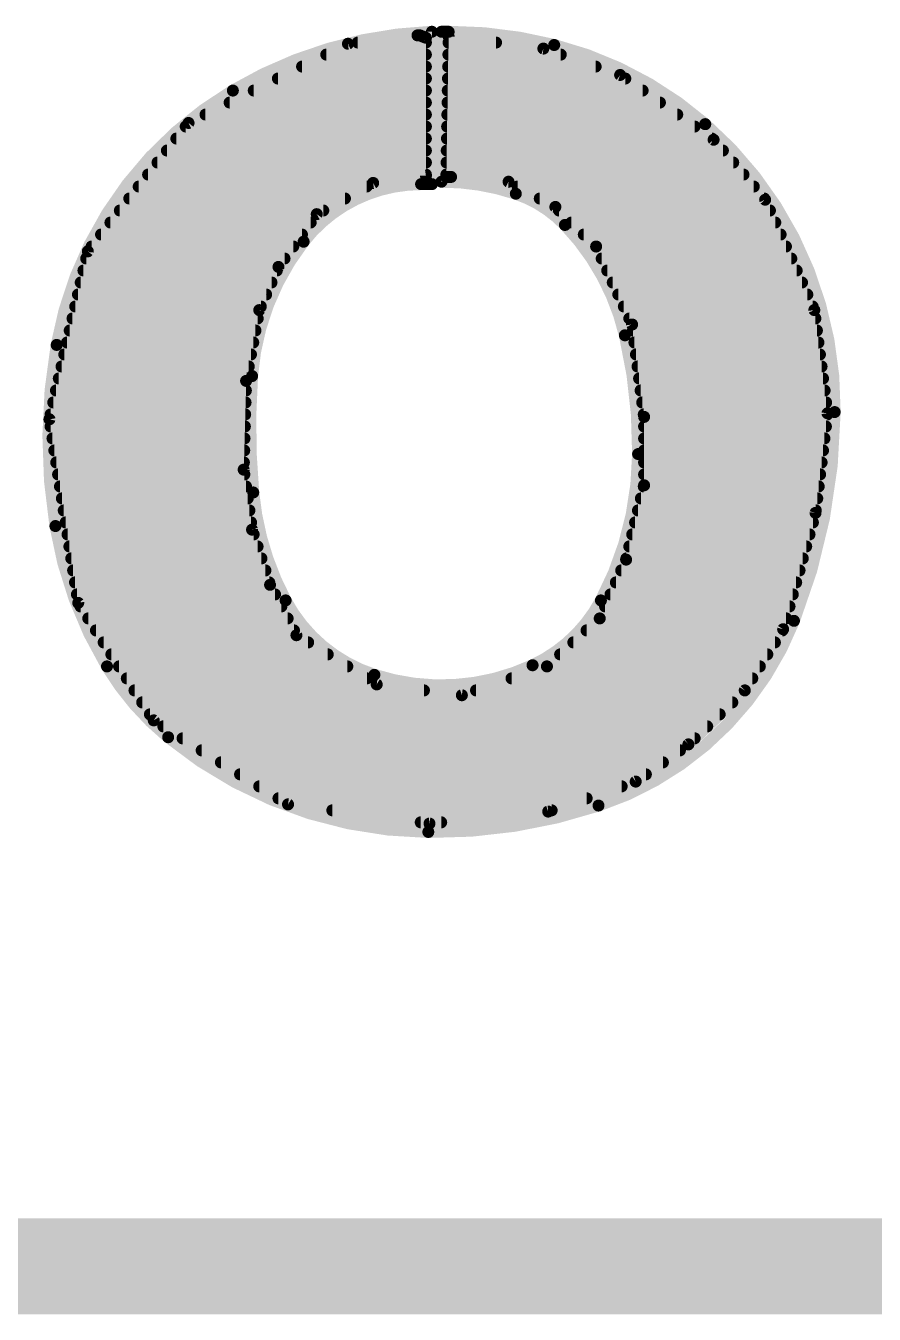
# Model space of a CAD drawing. Extents: x -0.1 to 94.1, y -0.1 to 63.6.
# Drawn here: x 52.789 to 54.587, y -0.102 to 2.626 of the extents above; entities that cross this region are included whole.
import ezdxf

# ---------------------------------------------------------------- set-up
doc = ezdxf.new("R2010")
doc.units = 0
doc.layers.add('20', color=53, linetype='CONTINUOUS')
doc.layers.add('21', color=41, linetype='CONTINUOUS')

msp = doc.modelspace()

# ---------------------------------------------------------------- linework, layer by layer
at = {"layer": '20', "const_width": 0.2032}
msp.add_lwpolyline([(2.3221, 0), (91.6579, 0)], dxfattribs=at)
at = {"layer": '21'}
for points, const_width in [([(53.6499, 2.6137, 0.1246), (53.2282, 2.4892)], 0.0254), ([(53.6563, 2.6137, 1), (53.6436, 2.6137)], 0.0127), ([(53.6501, 2.6074, 1), (53.6497, 2.62)], 0.0127), ([(53.6765, 2.6137, 1), (53.6639, 2.6137)], 0.0127), ([(53.6702, 2.62, 1), (53.6702, 2.6074)], 0.0127), ([(53.909, 2.5857, 0.0624), (53.6854, 2.6137)], 0.0254), ([(53.6854, 2.62, 1), (53.6854, 2.6074)], 0.0127), ([(53.6854, 2.6074, 1), (53.6854, 2.62)], 0.0127), ([(53.4713, 2.5946, 1), (53.4729, 2.582)], 0.0127), ([(53.4749, 2.5826, 1), (53.4693, 2.594)], 0.0127), ([(53.4929, 2.5972, 1), (53.4929, 2.5845)], 0.0127), ([(53.6194, 2.6124, 1), (53.6194, 2.5997)], 0.0127), ([(53.6268, 2.6119, 1), (53.6222, 2.6001)], 0.0127), ([(53.6202, 2.5997, 1), (53.6186, 2.6123)], 0.0127), ([(53.6245, 2.5997, 1), (53.6245, 2.6124)], 0.0127), ([(53.6435, 2.601, 1), (53.6309, 2.601)], 0.0127), ([(53.6349, 2.5951, 1), (53.6395, 2.6069)], 0.0127), ([(53.6372, 2.5845, 1), (53.6372, 2.5972)], 0.0127), ([(53.6852, 2.5972, 1), (53.6852, 2.5845)], 0.0127), ([(53.6862, 2.6098, 1), (53.6846, 2.5972)], 0.0127), ([(53.6917, 2.6034, 1), (53.6791, 2.6036)], 0.0127), ([(53.7858, 2.5845, 1), (53.7858, 2.5972)], 0.0127), ([(53.9106, 2.5919, 1), (53.9074, 2.5795)], 0.0127), ([(54.229, 2.4181, 0.1172), (53.909, 2.5857)], 0.0254), ([(53.9074, 2.5795, 1), (53.9106, 2.5919)], 0.0127), ([(53.426, 2.5717, 1), (53.426, 2.5591)], 0.0127), ([(53.6372, 2.5591, 1), (53.6372, 2.5717)], 0.0127), ([(53.6848, 2.5717, 1), (53.6848, 2.5591)], 0.0127), ([(53.8882, 2.5841, 1), (53.884, 2.5721)], 0.0127), ([(53.8853, 2.5718, 1), (53.8869, 2.5844)], 0.0127), ([(53.923, 2.5591, 1), (53.923, 2.5717)], 0.0127), ([(53.3748, 2.5463, 1), (53.3748, 2.5337)], 0.0127), ([(53.6372, 2.5337, 1), (53.6372, 2.5463)], 0.0127), ([(53.6843, 2.5463, 1), (53.6843, 2.5337)], 0.0127), ([(53.9969, 2.5337, 1), (53.9969, 2.5463)], 0.0127), ([(53.3236, 2.521, 1), (53.3236, 2.5083)], 0.0127), ([(53.6372, 2.5083, 1), (53.6372, 2.521)], 0.0127), ([(53.6839, 2.521, 1), (53.6839, 2.5083)], 0.0127), ([(54.0523, 2.5274, 1), (54.0451, 2.517)], 0.0127), ([(54.0466, 2.5162, 1), (54.0508, 2.5282)], 0.0127), ([(54.0597, 2.5083, 1), (54.0597, 2.521)], 0.0127), ([(53.2282, 2.4892, 0.2183), (52.8549, 1.9507)], 0.0254), ([(53.225, 2.4947, 1), (53.2314, 2.4837)], 0.0127), ([(53.2314, 2.4837, 1), (53.225, 2.4947)], 0.0127), ([(53.2725, 2.4956, 1), (53.2725, 2.4829)], 0.0127), ([(53.6372, 2.4829, 1), (53.6372, 2.4956)], 0.0127), ([(53.6835, 2.4956, 1), (53.6835, 2.4829)], 0.0127), ([(54.0964, 2.4829, 1), (54.0964, 2.4956)], 0.0127), ([(53.2213, 2.4701, 1), (53.2213, 2.4575)], 0.0127), ([(53.6372, 2.4575, 1), (53.6372, 2.4701)], 0.0127), ([(53.683, 2.4701, 1), (53.683, 2.4575)], 0.0127), ([(54.1331, 2.4575, 1), (54.1331, 2.4701)], 0.0127), ([(53.1315, 2.4263, 1), (53.1371, 2.4149)], 0.0127), ([(53.1393, 2.4167, 1), (53.1293, 2.4245)], 0.0127), ([(53.1702, 2.4447, 1), (53.1702, 2.4321)], 0.0127), ([(53.6372, 2.4321, 1), (53.6372, 2.4447)], 0.0127), ([(53.6826, 2.4447, 1), (53.6826, 2.4321)], 0.0127), ([(54.1698, 2.4321, 1), (54.1698, 2.4447)], 0.0127), ([(54.5033, 1.8085, 0.2195), (54.229, 2.4181)], 0.0254), ([(54.2332, 2.4229, 1), (54.2248, 2.4133)], 0.0127), ([(54.2248, 2.4133, 1), (54.2332, 2.4229)], 0.0127), ([(53.1283, 2.4194, 1), (53.1283, 2.4067)], 0.0127), ([(53.6372, 2.4067, 1), (53.6372, 2.4194)], 0.0127), ([(53.6822, 2.4194, 1), (53.6822, 2.4067)], 0.0127), ([(54.2065, 2.4067, 1), (54.2065, 2.4194)], 0.0127), ([(53.0884, 2.3685, 1), (53.0884, 2.3559)], 0.0127), ([(53.1084, 2.3939, 1), (53.1084, 2.3813)], 0.0127), ([(53.6372, 2.3813, 1), (53.6372, 2.3939)], 0.0127), ([(53.6372, 2.3559, 1), (53.6372, 2.3685)], 0.0127), ([(53.6813, 2.3685, 1), (53.6813, 2.3559)], 0.0127), ([(53.6818, 2.3939, 1), (53.6818, 2.3813)], 0.0127), ([(54.2516, 2.3892, 1), (54.242, 2.381)], 0.0127), ([(54.2432, 2.3813, 1), (54.2432, 2.3939)], 0.0127), ([(54.2432, 2.3799, 1), (54.2504, 2.3903)], 0.0127), ([(54.2665, 2.3559, 1), (54.2665, 2.3685)], 0.0127), ([(53.0685, 2.3432, 1), (53.0685, 2.3305)], 0.0127), ([(53.6372, 2.3305, 1), (53.6372, 2.3432)], 0.0127), ([(53.6809, 2.3432, 1), (53.6809, 2.3305)], 0.0127), ([(54.2883, 2.3305, 1), (54.2883, 2.3432)], 0.0127), ([(53.0486, 2.3177, 1), (53.0486, 2.3051)], 0.0127), ([(53.6381, 2.3026, 1), (53.6363, 2.3152)], 0.0127), ([(53.6372, 2.3051, 1), (53.6372, 2.3177)], 0.0127), ([(53.6804, 2.3127, 1), (53.6804, 2.3)], 0.0127), ([(53.6805, 2.3177, 1), (53.6805, 2.3051)], 0.0127), ([(53.691, 2.3126, 1), (53.69, 2.3)], 0.0127), ([(53.6905, 2.3, 1), (53.6905, 2.3127)], 0.0127), ([(54.3102, 2.3051, 1), (54.3102, 2.3177)], 0.0127), ([(53.0286, 2.2923, 1), (53.0286, 2.2797)], 0.0127), ([(53.627, 2.2911, 0.2316), (53.3781, 2.1692)], 0.0254), ([(53.5117, 2.2797, 1), (53.5117, 2.2923)], 0.0127), ([(53.5245, 2.2999, 1), (53.5263, 2.2873)], 0.0127), ([(53.5285, 2.288, 1), (53.5223, 2.2992)], 0.0127), ([(53.627, 2.2974, 1), (53.627, 2.2848)], 0.0127), ([(53.627, 2.2848, 1), (53.627, 2.2974)], 0.0127), ([(53.6309, 2.3089, 1), (53.6435, 2.3089)], 0.0127), ([(53.6436, 2.2911, 1), (53.6563, 2.2911)], 0.0127), ([(53.6499, 2.2848, 1), (53.6499, 2.2974)], 0.0127), ([(53.8277, 2.2708, 0.0828), (53.6702, 2.2962)], 0.0254), ([(53.6702, 2.3025, 1), (53.6702, 2.2899)], 0.0127), ([(53.6639, 2.2962, 1), (53.6765, 2.2962)], 0.0127), ([(53.6741, 2.3064, 1), (53.6867, 2.3062)], 0.0127), ([(53.8154, 2.3018, 1), (53.8094, 2.2906)], 0.0127), ([(53.8119, 2.2899, 1), (53.8129, 2.3025)], 0.0127), ([(53.8313, 2.2923, 1), (53.8313, 2.2797)], 0.0127), ([(54.332, 2.2797, 1), (54.332, 2.2923)], 0.0127), ([(53.0087, 2.267, 1), (53.0087, 2.2543)], 0.0127), ([(53.4657, 2.2543, 1), (53.4657, 2.267)], 0.0127), ([(53.9318, 2.2047, 0.1209), (53.8277, 2.2708)], 0.0254), ([(53.8297, 2.2768, 1), (53.8257, 2.2648)], 0.0127), ([(53.8257, 2.2648, 1), (53.8297, 2.2768)], 0.0127), ([(53.8785, 2.267, 1), (53.8785, 2.2543)], 0.0127), ([(54.3618, 2.2607, 1), (54.3502, 2.2555)], 0.0127), ([(54.3512, 2.254, 1), (54.3608, 2.2622)], 0.0127), ([(54.3539, 2.2543, 1), (54.3539, 2.267)], 0.0127), ([(52.9887, 2.2416, 1), (52.9887, 2.2289)], 0.0127), ([(53.4029, 2.2332, 1), (53.4091, 2.222)], 0.0127), ([(53.4111, 2.2239, 1), (53.4009, 2.2313)], 0.0127), ([(53.4198, 2.2289, 1), (53.4198, 2.2416)], 0.0127), ([(53.9159, 2.2474, 1), (53.9071, 2.2382)], 0.0127), ([(53.9085, 2.2372, 1), (53.9145, 2.2484)], 0.0127), ([(53.9193, 2.2416, 1), (53.9193, 2.2289)], 0.0127), ([(54.3662, 2.2289, 1), (54.3662, 2.2416)], 0.0127), ([(52.9688, 2.2161, 1), (52.9688, 2.2035)], 0.0127), ([(53.3931, 2.2035, 1), (53.3931, 2.2161)], 0.0127), ([(54.0588, 1.971, 0.1342), (53.9318, 2.2047)], 0.0254), ([(53.9364, 2.2091, 1), (53.9272, 2.2003)], 0.0127), ([(53.9272, 2.2003, 1), (53.9364, 2.2091)], 0.0127), ([(53.9455, 2.2161, 1), (53.9455, 2.2035)], 0.0127), ([(54.3775, 2.2035, 1), (54.3775, 2.2161)], 0.0127), ([(52.9489, 2.1907, 1), (52.9489, 2.1781)], 0.0127), ([(53.3746, 2.1781, 1), (53.3746, 2.1907)], 0.0127), ([(53.9717, 2.1907, 1), (53.9717, 2.1781)], 0.0127), ([(54.3888, 2.1781, 1), (54.3888, 2.1907)], 0.0127), ([(52.9159, 2.1527, 1), (52.9259, 2.1449)], 0.0127), ([(52.9271, 2.1474, 1), (52.9147, 2.1502)], 0.0127), ([(52.9289, 2.1654, 1), (52.9289, 2.1527)], 0.0127), ([(53.3781, 2.1692, 0.1478), (53.2689, 1.8847)], 0.0254), ([(53.3562, 2.1527, 1), (53.3562, 2.1654)], 0.0127), ([(53.3731, 2.1731, 1), (53.3831, 2.1653)], 0.0127), ([(53.3831, 2.1653, 1), (53.3731, 2.1731)], 0.0127), ([(54.0037, 2.1617, 1), (53.9921, 2.1563)], 0.0127), ([(53.9979, 2.1654, 1), (53.9979, 2.1527)], 0.0127), ([(53.9935, 2.1544, 1), (54.0023, 2.1636)], 0.0127), ([(54.4001, 2.1527, 1), (54.4001, 2.1654)], 0.0127), ([(52.9174, 2.1399, 1), (52.9174, 2.1273)], 0.0127), ([(53.3306, 2.1132, 1), (53.319, 2.1184)], 0.0127), ([(53.3377, 2.1273, 1), (53.3377, 2.1399)], 0.0127), ([(54.0096, 2.1399, 1), (54.0096, 2.1273)], 0.0127), ([(54.4115, 2.1273, 1), (54.4115, 2.1399)], 0.0127), ([(52.9116, 2.1145, 1), (52.9116, 2.1019)], 0.0127), ([(53.3197, 2.1195, 1), (53.3299, 2.1121)], 0.0127), ([(53.3214, 2.1019, 1), (53.3214, 2.1145)], 0.0127), ([(54.0213, 2.1145, 1), (54.0213, 2.1019)], 0.0127), ([(54.4228, 2.1019, 1), (54.4228, 2.1145)], 0.0127), ([(52.9058, 2.0892, 1), (52.9058, 2.0765)], 0.0127), ([(53.3101, 2.0765, 1), (53.3101, 2.0892)], 0.0127), ([(54.0331, 2.0892, 1), (54.0331, 2.0765)], 0.0127), ([(54.4341, 2.0765, 1), (54.4341, 2.0892)], 0.0127), ([(52.9, 2.0637, 1), (52.9, 2.0511)], 0.0127), ([(53.2988, 2.0511, 1), (53.2988, 2.0637)], 0.0127), ([(54.0448, 2.0637, 1), (54.0448, 2.0511)], 0.0127), ([(54.4454, 2.0511, 1), (54.4454, 2.0637)], 0.0127), ([(52.8884, 2.013, 1), (52.8884, 2.0003)], 0.0127), ([(52.8942, 2.0383, 1), (52.8942, 2.0257)], 0.0127), ([(53.2783, 2.027, 1), (53.2899, 2.0218)], 0.0127), ([(53.2903, 2.0232, 1), (53.2779, 2.0256)], 0.0127), ([(53.2808, 2.0003, 1), (53.2808, 2.013)], 0.0127), ([(53.2875, 2.0257, 1), (53.2875, 2.0383)], 0.0127), ([(54.0565, 2.0383, 1), (54.0565, 2.0257)], 0.0127), ([(54.0682, 2.013, 1), (54.0682, 2.0003)], 0.0127), ([(54.4664, 2.0252, 1), (54.4538, 2.0236)], 0.0127), ([(54.4543, 2.0218, 1), (54.4659, 2.027)], 0.0127), ([(54.4567, 2.0257, 1), (54.4567, 2.0383)], 0.0127), ([(54.4624, 2.0003, 1), (54.4624, 2.013)], 0.0127), ([(52.8826, 1.9876, 1), (52.8826, 1.9748)], 0.0127), ([(53.2761, 1.9748, 1), (53.2761, 1.9876)], 0.0127), ([(54.0804, 1.9947, 1), (54.0678, 1.9931)], 0.0127), ([(54.0683, 1.9912, 1), (54.0799, 1.9966)], 0.0127), ([(54.0757, 1.9876, 1), (54.0757, 1.9748)], 0.0127), ([(54.4656, 1.9748, 1), (54.4656, 1.9876)], 0.0127), ([(52.8768, 1.9622, 1), (52.8768, 1.9494)], 0.0127), ([(53.2713, 1.9494, 1), (53.2713, 1.9622)], 0.0127), ([(54.0868, 1.7196, 0.0602), (54.0588, 1.971)], 0.0254), ([(54.065, 1.9725, 1), (54.0526, 1.9695)], 0.0127), ([(54.0526, 1.9695, 1), (54.065, 1.9725)], 0.0127), ([(54.0791, 1.9622, 1), (54.0791, 1.9494)], 0.0127), ([(54.4689, 1.9494, 1), (54.4689, 1.9622)], 0.0127), ([(52.8549, 1.9507, 0.0851), (52.8523, 1.5672)], 0.0254), ([(52.8612, 1.9496, 1), (52.8486, 1.9518)], 0.0127), ([(52.8486, 1.9518, 1), (52.8612, 1.9496)], 0.0127), ([(52.871, 1.9368, 1), (52.871, 1.9241)], 0.0127), ([(53.2666, 1.9241, 1), (53.2666, 1.9368)], 0.0127), ([(54.0823, 1.9368, 1), (54.0823, 1.9241)], 0.0127), ([(54.4721, 1.9241, 1), (54.4721, 1.9368)], 0.0127), ([(52.8652, 1.9114, 1), (52.8652, 1.8986)], 0.0127), ([(53.2619, 1.8986, 1), (53.2619, 1.9114)], 0.0127), ([(54.0856, 1.9114, 1), (54.0856, 1.8986)], 0.0127), ([(54.4754, 1.8986, 1), (54.4754, 1.9114)], 0.0127), ([(52.8594, 1.886, 1), (52.8594, 1.8733)], 0.0127), ([(53.2625, 1.8743, 1), (53.2499, 1.8747)], 0.0127), ([(53.2572, 1.8733, 1), (53.2572, 1.886)], 0.0127), ([(53.2689, 1.8847, 0.0416), (53.2714, 1.6383)], 0.0254), ([(53.2626, 1.8852, 1), (53.2752, 1.8842)], 0.0127), ([(53.2752, 1.8842, 1), (53.2626, 1.8852)], 0.0127), ([(54.0889, 1.886, 1), (54.0889, 1.8733)], 0.0127), ([(54.4787, 1.8733, 1), (54.4787, 1.886)], 0.0127), ([(52.8535, 1.8606, 1), (52.8535, 1.8478)], 0.0127), ([(53.25, 1.8757, 1), (53.2624, 1.8733)], 0.0127), ([(53.2557, 1.8478, 1), (53.2557, 1.8606)], 0.0127), ([(54.0922, 1.8606, 1), (54.0922, 1.8478)], 0.0127), ([(54.4819, 1.8478, 1), (54.4819, 1.8606)], 0.0127), ([(52.8477, 1.8352, 1), (52.8477, 1.8224)], 0.0127), ([(53.255, 1.8224, 1), (53.255, 1.8352)], 0.0127), ([(54.0955, 1.8352, 1), (54.0955, 1.8224)], 0.0127), ([(54.4852, 1.8224, 1), (54.4852, 1.8352)], 0.0127), ([(52.8459, 1.7942, 1), (52.8333, 1.7922)], 0.0127), ([(52.8334, 1.7946, 1), (52.8458, 1.7918)], 0.0127), ([(52.8419, 1.8098, 1), (52.8419, 1.7971)], 0.0127), ([(53.2543, 1.7971, 1), (53.2543, 1.8098)], 0.0127), ([(54.0988, 1.8098, 1), (54.0988, 1.7971)], 0.0127), ([(54.1059, 1.7983, 1), (54.0932, 1.7983)], 0.0127), ([(54.0932, 1.7975, 1), (54.1058, 1.7991)], 0.0127), ([(54.417, 1.3665, 0.092), (54.5033, 1.8085)], 0.0254), ([(54.4944, 1.8051, 1), (54.4818, 1.8067)], 0.0127), ([(54.4818, 1.8051, 1), (54.4944, 1.8067)], 0.0127), ([(54.4878, 1.7971, 1), (54.4878, 1.8098)], 0.0127), ([(54.497, 1.8086, 1), (54.5096, 1.8084)], 0.0127), ([(54.5096, 1.8084, 1), (54.497, 1.8086)], 0.0127), ([(52.842, 1.7844, 1), (52.842, 1.7716)], 0.0127), ([(53.2536, 1.7716, 1), (53.2536, 1.7844)], 0.0127), ([(54.0995, 1.7844, 1), (54.0995, 1.7716)], 0.0127), ([(54.4847, 1.7716, 1), (54.4847, 1.7844)], 0.0127), ([(52.846, 1.759, 1), (52.846, 1.7463)], 0.0127), ([(53.2529, 1.7463, 1), (53.2529, 1.759)], 0.0127), ([(54.0995, 1.759, 1), (54.0995, 1.7463)], 0.0127), ([(54.4817, 1.7463, 1), (54.4817, 1.759)], 0.0127), ([(52.85, 1.7336, 1), (52.85, 1.7208)], 0.0127), ([(53.2522, 1.7208, 1), (53.2522, 1.7336)], 0.0127), ([(54.008, 1.4097, 0.1204), (54.0868, 1.7196)], 0.0254), ([(54.0805, 1.7197, 1), (54.0931, 1.7195)], 0.0127), ([(54.0931, 1.7195, 1), (54.0805, 1.7197)], 0.0127), ([(54.0995, 1.7336, 1), (54.0995, 1.7208)], 0.0127), ([(54.4786, 1.7208, 1), (54.4786, 1.7336)], 0.0127), ([(52.854, 1.7082, 1), (52.854, 1.6954)], 0.0127), ([(53.2574, 1.6875, 1), (53.2448, 1.6857)], 0.0127), ([(53.2448, 1.6868, 1), (53.2574, 1.6864)], 0.0127), ([(53.2515, 1.6954, 1), (53.2515, 1.7082)], 0.0127), ([(54.0995, 1.7082, 1), (54.0995, 1.6954)], 0.0127), ([(54.4756, 1.6954, 1), (54.4756, 1.7082)], 0.0127), ([(52.8579, 1.6828, 1), (52.8579, 1.6701)], 0.0127), ([(53.2525, 1.6701, 1), (53.2525, 1.6828)], 0.0127), ([(54.0995, 1.6828, 1), (54.0995, 1.6701)], 0.0127), ([(54.1057, 1.652, 1), (54.0933, 1.655)], 0.0127), ([(54.4725, 1.6701, 1), (54.4725, 1.6828)], 0.0127), ([(52.8619, 1.6574, 1), (52.8619, 1.6446)], 0.0127), ([(52.8659, 1.632, 1), (52.8659, 1.6193)], 0.0127), ([(53.2561, 1.6446, 1), (53.2561, 1.6574)], 0.0127), ([(53.2596, 1.6193, 1), (53.2596, 1.632)], 0.0127), ([(53.2714, 1.6383, 0.0995), (53.34, 1.4097)], 0.0254), ([(53.2777, 1.6389, 1), (53.2651, 1.6377)], 0.0127), ([(53.2651, 1.6377, 1), (53.2777, 1.6389)], 0.0127), ([(54.0927, 1.632, 1), (54.0927, 1.6193)], 0.0127), ([(54.0989, 1.6574, 1), (54.0989, 1.6446)], 0.0127), ([(54.0932, 1.6535, 1), (54.1059, 1.6535)], 0.0127), ([(54.4664, 1.6193, 1), (54.4664, 1.632)], 0.0127), ([(54.4694, 1.6446, 1), (54.4694, 1.6574)], 0.0127), ([(52.8699, 1.6066, 1), (52.8699, 1.5938)], 0.0127), ([(53.2632, 1.5938, 1), (53.2632, 1.6066)], 0.0127), ([(54.0866, 1.6066, 1), (54.0866, 1.5938)], 0.0127), ([(54.4633, 1.5938, 1), (54.4633, 1.6066)], 0.0127), ([(52.8739, 1.5812, 1), (52.8739, 1.5684)], 0.0127), ([(53.2668, 1.5684, 1), (53.2668, 1.5812)], 0.0127), ([(54.0805, 1.5812, 1), (54.0805, 1.5684)], 0.0127), ([(54.4564, 1.5959, 1), (54.469, 1.5943)], 0.0127), ([(54.4688, 1.5934, 1), (54.4566, 1.5968)], 0.0127), ([(54.4571, 1.5684, 1), (54.4571, 1.5812)], 0.0127), ([(52.8523, 1.5672, 0.0949), (52.9615, 1.27)], 0.0254), ([(52.8586, 1.5682, 1), (52.846, 1.5662)], 0.0127), ([(52.846, 1.5662, 1), (52.8586, 1.5682)], 0.0127), ([(52.8779, 1.5558, 1), (52.8779, 1.5431)], 0.0127), ([(53.2749, 1.5616, 1), (53.2629, 1.5576)], 0.0127), ([(53.2626, 1.5587, 1), (53.2752, 1.5605)], 0.0127), ([(53.2722, 1.5431, 1), (53.2722, 1.5558)], 0.0127), ([(54.0743, 1.5558, 1), (54.0743, 1.5431)], 0.0127), ([(54.45, 1.5431, 1), (54.45, 1.5558)], 0.0127), ([(52.8819, 1.5304, 1), (52.8819, 1.5176)], 0.0127), ([(53.2805, 1.5176, 1), (53.2805, 1.5304)], 0.0127), ([(54.0682, 1.5304, 1), (54.0682, 1.5176)], 0.0127), ([(54.4429, 1.5176, 1), (54.4429, 1.5304)], 0.0127), ([(52.8858, 1.505, 1), (52.8858, 1.4923)], 0.0127), ([(53.2888, 1.4923, 1), (53.2888, 1.505)], 0.0127), ([(54.0552, 1.4976, 1), (54.0676, 1.4946)], 0.0127), ([(54.062, 1.505, 1), (54.062, 1.4923)], 0.0127), ([(54.0672, 1.4935, 1), (54.0556, 1.4987)], 0.0127), ([(54.4358, 1.4923, 1), (54.4358, 1.505)], 0.0127), ([(52.8898, 1.4796, 1), (52.8898, 1.4668)], 0.0127), ([(53.2971, 1.4668, 1), (53.2971, 1.4796)], 0.0127), ([(54.0511, 1.4796, 1), (54.0511, 1.4668)], 0.0127), ([(54.4288, 1.4668, 1), (54.4288, 1.4796)], 0.0127), ([(52.8938, 1.4542, 1), (52.8938, 1.4414)], 0.0127), ([(53.3126, 1.4456, 1), (53.3014, 1.4398)], 0.0127), ([(53.301, 1.4407, 1), (53.313, 1.4447)], 0.0127), ([(53.3053, 1.4414, 1), (53.3053, 1.4542)], 0.0127), ([(54.0397, 1.4542, 1), (54.0397, 1.4414)], 0.0127), ([(54.4217, 1.4414, 1), (54.4217, 1.4542)], 0.0127), ([(52.8978, 1.4288, 1), (52.8978, 1.4161)], 0.0127), ([(53.3176, 1.4161, 1), (53.3176, 1.4288)], 0.0127), ([(53.34, 1.4097, 0.1942), (53.528, 1.2522)], 0.0254), ([(53.3456, 1.4127, 1), (53.3344, 1.4067)], 0.0127), ([(53.3344, 1.4067, 1), (53.3456, 1.4127)], 0.0127), ([(53.8632, 1.2725, 0.1633), (54.008, 1.4097)], 0.0254), ([(54.0024, 1.4127, 1), (54.0136, 1.4067)], 0.0127), ([(54.0136, 1.4067, 1), (54.0024, 1.4127)], 0.0127), ([(54.0283, 1.4288, 1), (54.0283, 1.4161)], 0.0127), ([(54.4146, 1.4161, 1), (54.4146, 1.4288)], 0.0127), ([(52.9059, 1.408, 1), (52.8953, 1.4012)], 0.0127), ([(52.8943, 1.4036, 1), (52.9069, 1.4056)], 0.0127), ([(52.9055, 1.4034, 1), (52.9055, 1.3906)], 0.0127), ([(53.3309, 1.3906, 1), (53.3309, 1.4034)], 0.0127), ([(54.0169, 1.4034, 1), (54.0169, 1.3906)], 0.0127), ([(54.4076, 1.3906, 1), (54.4076, 1.4034)], 0.0127), ([(52.9218, 1.378, 1), (52.9218, 1.3653)], 0.0127), ([(53.3442, 1.3653, 1), (53.3442, 1.378)], 0.0127), ([(54.0029, 0.9754, 0.2224), (54.417, 1.3665)], 0.0254), ([(54.0055, 1.378, 1), (54.0055, 1.3653)], 0.0127), ([(53.9997, 1.3742, 1), (54.0113, 1.369)], 0.0127), ([(54.0098, 1.3669, 1), (54.0012, 1.3763)], 0.0127), ([(54.4005, 1.3653, 1), (54.4005, 1.378)], 0.0127), ([(54.4111, 1.3688, 1), (54.4229, 1.3642)], 0.0127), ([(54.4229, 1.3642, 1), (54.4111, 1.3688)], 0.0127), ([(52.9381, 1.3526, 1), (52.9381, 1.3398)], 0.0127), ([(53.3662, 1.3414, 1), (53.3596, 1.3306)], 0.0127), ([(53.3573, 1.3331, 1), (53.3685, 1.3389)], 0.0127), ([(53.3576, 1.3398, 1), (53.3576, 1.3526)], 0.0127), ([(53.9776, 1.3526, 1), (53.9776, 1.3398)], 0.0127), ([(54.388, 1.3504, 1), (54.4002, 1.347)], 0.0127), ([(54.3995, 1.3453, 1), (54.3887, 1.3521)], 0.0127), ([(54.3925, 1.3398, 1), (54.3925, 1.3526)], 0.0127), ([(52.9545, 1.3272, 1), (52.9545, 1.3144)], 0.0127), ([(53.3877, 1.3144, 1), (53.3877, 1.3272)], 0.0127), ([(53.9496, 1.3272, 1), (53.9496, 1.3144)], 0.0127), ([(54.3766, 1.3144, 1), (54.3766, 1.3272)], 0.0127), ([(52.9615, 1.27, 0.0859), (53.0911, 1.1201)], 0.0254), ([(52.9669, 1.2733, 1), (52.9561, 1.2667)], 0.0127), ([(52.9708, 1.3018, 1), (52.9708, 1.2891)], 0.0127), ([(52.9871, 1.2764, 1), (52.9871, 1.2636)], 0.0127), ([(53.4292, 1.2891, 1), (53.4292, 1.3018)], 0.0127), ([(53.4707, 1.2636, 1), (53.4707, 1.2764)], 0.0127), ([(53.528, 1.2522, 0.1897), (53.8632, 1.2725)], 0.0254), ([(53.8605, 1.2783, 1), (53.8659, 1.2667)], 0.0127), ([(53.8659, 1.2667, 1), (53.8605, 1.2783)], 0.0127), ([(53.8937, 1.2764, 1), (53.8937, 1.2636)], 0.0127), ([(53.8957, 1.264, 1), (53.8917, 1.276)], 0.0127), ([(53.9216, 1.3018, 1), (53.9216, 1.2891)], 0.0127), ([(54.3447, 1.2636, 1), (54.3447, 1.2764)], 0.0127), ([(54.3606, 1.2891, 1), (54.3606, 1.3018)], 0.0127), ([(52.9561, 1.2667, 1), (52.9669, 1.2733)], 0.0127), ([(53.0035, 1.251, 1), (53.0035, 1.2383)], 0.0127), ([(53.5122, 1.2383, 1), (53.5122, 1.251)], 0.0127), ([(53.53, 1.2582, 1), (53.526, 1.2462)], 0.0127), ([(53.526, 1.2462, 1), (53.53, 1.2582)], 0.0127), ([(53.8186, 1.251, 1), (53.8186, 1.2383)], 0.0127), ([(53.8894, 1.2747, 1), (53.898, 1.2653)], 0.0127), ([(54.3287, 1.2383, 1), (54.3287, 1.251)], 0.0127), ([(53.0198, 1.2256, 1), (53.0198, 1.2128)], 0.0127), ([(53.5338, 1.2382, 1), (53.5322, 1.2256)], 0.0127), ([(53.5297, 1.2265, 1), (53.5363, 1.2373)], 0.0127), ([(53.633, 1.2128, 1), (53.633, 1.2256)], 0.0127), ([(53.7435, 1.2256, 1), (53.7435, 1.2128)], 0.0127), ([(54.3074, 1.2226, 1), (54.3182, 1.2158)], 0.0127), ([(54.3172, 1.2146, 1), (54.3084, 1.2238)], 0.0127), ([(54.3128, 1.2128, 1), (54.3128, 1.2256)], 0.0127), ([(53.0361, 1.2002, 1), (53.0361, 1.1874)], 0.0127), ([(53.7114, 1.215, 1), (53.7154, 1.203)], 0.0127), ([(53.7126, 1.2027, 1), (53.7142, 1.2153)], 0.0127), ([(54.2863, 1.1874, 1), (54.2863, 1.2002)], 0.0127), ([(53.0524, 1.1748, 1), (53.0524, 1.1621)], 0.0127), ([(54.2597, 1.1621, 1), (54.2597, 1.1748)], 0.0127), ([(53.064, 1.1611, 1), (53.0572, 1.1503)], 0.0127), ([(53.0553, 1.1523, 1), (53.0659, 1.1591)], 0.0127), ([(53.0809, 1.1494, 1), (53.0809, 1.1366)], 0.0127), ([(54.2332, 1.1366, 1), (54.2332, 1.1494)], 0.0127), ([(53.0911, 1.1201, 0.1703), (53.6423, 0.9195)], 0.0254), ([(53.0951, 1.125, 1), (53.0871, 1.1152)], 0.0127), ([(53.0871, 1.1152, 1), (53.0951, 1.125)], 0.0127), ([(53.1216, 1.124, 1), (53.1216, 1.1113)], 0.0127), ([(54.2067, 1.1113, 1), (54.2067, 1.124)], 0.0127), ([(53.1622, 1.0986, 1), (53.1622, 1.0858)], 0.0127), ([(54.1754, 1.0858, 1), (54.1754, 1.0986)], 0.0127), ([(54.189, 1.1095, 1), (54.1978, 1.1003)], 0.0127), ([(54.1971, 1.0997, 1), (54.1897, 1.1101)], 0.0127), ([(53.2029, 1.0732, 1), (53.2029, 1.0604)], 0.0127), ([(54.1393, 1.0604, 1), (54.1393, 1.0732)], 0.0127), ([(53.2435, 1.0478, 1), (53.2435, 1.0351)], 0.0127), ([(54.078, 1.0314, 1), (54.0854, 1.021)], 0.0127), ([(54.0838, 1.0202, 1), (54.0796, 1.0322)], 0.0127), ([(54.1033, 1.0351, 1), (54.1033, 1.0478)], 0.0127), ([(53.2841, 1.0224, 1), (53.2841, 1.0096)], 0.0127), ([(54.0519, 1.0096, 1), (54.0519, 1.0224)], 0.0127), ([(53.3248, 0.997, 1), (53.3248, 0.9843)], 0.0127), ([(53.346, 0.9842, 1), (53.3442, 0.9716)], 0.0127), ([(53.3417, 0.9725, 1), (53.3485, 0.9833)], 0.0127), ([(53.6423, 0.9195, 0.083), (54.0029, 0.9754)], 0.0254), ([(53.9778, 0.9843, 1), (53.9778, 0.997)], 0.0127), ([(54.0009, 0.9814, 1), (54.0049, 0.9694)], 0.0127), ([(54.0049, 0.9694, 1), (54.0009, 0.9814)], 0.0127), ([(53.4389, 0.9716, 1), (53.4389, 0.9589)], 0.0127), ([(53.8942, 0.9687, 1), (53.8984, 0.9567)], 0.0127), ([(53.8969, 0.9564, 1), (53.8957, 0.969)], 0.0127), ([(53.9036, 0.9589, 1), (53.9036, 0.9716)], 0.0127), ([(53.6263, 0.9462, 1), (53.6263, 0.9335)], 0.0127), ([(53.6424, 0.9258, 1), (53.6422, 0.9132)], 0.0127), ([(53.6442, 0.9436, 1), (53.6454, 0.931)], 0.0127), ([(53.6422, 0.9132, 1), (53.6424, 0.9258)], 0.0127), ([(53.6439, 0.931, 1), (53.6457, 0.9436)], 0.0127), ([(53.6696, 0.9335, 1), (53.6696, 0.9462)], 0.0127)]:
    msp.add_lwpolyline(points, format="xyb", dxfattribs=dict(at, const_width=const_width))
at = {"layer": '21', "const_width": 0.0254}
for points in [[(53.6499, 2.6137), (53.6499, 2.2911)], [(53.6702, 2.2962), (53.6702, 2.6137)], [(53.6702, 2.6137), (53.6854, 2.6137)], [(53.1343, 2.4206), (53.4721, 2.5883)], [(53.4721, 2.5883), (53.6194, 2.606)], [(53.4929, 2.5908), (53.6372, 2.5908)], [(53.6194, 2.606), (53.6245, 2.606)], [(53.6245, 2.606), (53.6372, 2.601)], [(53.6372, 2.601), (53.6372, 2.3089)], [(53.6804, 2.3063), (53.6854, 2.6035)], [(53.6852, 2.5908), (53.7858, 2.5908)], [(53.6854, 2.6035), (53.8861, 2.5781)], [(53.426, 2.5654), (53.6372, 2.5654)], [(53.6848, 2.5654), (53.923, 2.5654)], [(53.8861, 2.5781), (54.0487, 2.5222)], [(53.3748, 2.54), (53.6372, 2.54)], [(53.6843, 2.54), (53.9969, 2.54)], [(53.3236, 2.5146), (53.6372, 2.5146)], [(53.6839, 2.5146), (54.0597, 2.5146)], [(54.0487, 2.5222), (54.2468, 2.3851)], [(53.2725, 2.4892), (53.6372, 2.4892)], [(53.6835, 2.4892), (54.0964, 2.4892)], [(53.2213, 2.4638), (53.6372, 2.4638)], [(53.683, 2.4638), (54.1331, 2.4638)], [(52.9209, 2.1488), (53.1343, 2.4206)], [(53.1702, 2.4384), (53.6372, 2.4384)], [(53.6826, 2.4384), (54.1698, 2.4384)], [(53.1283, 2.413), (53.6372, 2.413)], [(53.6822, 2.413), (54.2065, 2.413)], [(53.0884, 2.3622), (53.6372, 2.3622)], [(53.1084, 2.3876), (53.6372, 2.3876)], [(53.6813, 2.3622), (54.2665, 2.3622)], [(53.6818, 2.3876), (54.2432, 2.3876)], [(54.2468, 2.3851), (54.356, 2.2581)], [(53.0685, 2.3368), (53.6372, 2.3368)], [(53.6809, 2.3368), (54.2883, 2.3368)], [(53.0486, 2.3114), (53.6372, 2.3114)], [(53.6372, 2.3089), (53.5254, 2.2936)], [(53.6905, 2.3063), (53.6804, 2.3063)], [(53.6805, 2.3114), (54.3102, 2.3114)], [(53.8124, 2.2962), (53.6905, 2.3063)], [(53.0286, 2.286), (53.5117, 2.286)], [(53.5254, 2.2936), (53.406, 2.2276)], [(53.6499, 2.2911), (53.627, 2.2911)], [(53.9115, 2.2428), (53.8124, 2.2962)], [(53.8313, 2.286), (54.332, 2.286)], [(53.0087, 2.2606), (53.4657, 2.2606)], [(53.8785, 2.2606), (54.3539, 2.2606)], [(54.356, 2.2581), (54.4601, 2.0244)], [(52.9887, 2.2352), (53.4198, 2.2352)], [(53.406, 2.2276), (53.3248, 2.1158)], [(53.9979, 2.159), (53.9115, 2.2428)], [(53.9193, 2.2352), (54.3662, 2.2352)], [(52.9688, 2.2098), (53.3931, 2.2098)], [(53.9455, 2.2098), (54.3775, 2.2098)], [(52.9489, 2.1844), (53.3746, 2.1844)], [(53.9717, 2.1844), (54.3888, 2.1844)], [(52.8396, 1.7932), (52.9209, 2.1488)], [(52.9289, 2.159), (53.3562, 2.159)], [(54.0741, 1.9939), (53.9979, 2.159)], [(53.9979, 2.159), (54.4001, 2.159)], [(52.9174, 2.1336), (53.3377, 2.1336)], [(53.3248, 2.1158), (53.2841, 2.0244)], [(54.0096, 2.1336), (54.4115, 2.1336)], [(52.9116, 2.1082), (53.3214, 2.1082)], [(54.0213, 2.1082), (54.4228, 2.1082)], [(52.9058, 2.0828), (53.3101, 2.0828)], [(54.0331, 2.0828), (54.4341, 2.0828)], [(52.9, 2.0574), (53.2988, 2.0574)], [(54.0448, 2.0574), (54.4454, 2.0574)], [(52.8884, 2.0066), (53.2808, 2.0066)], [(52.8942, 2.032), (53.2875, 2.032)], [(53.2841, 2.0244), (53.2562, 1.8745)], [(54.0565, 2.032), (54.4567, 2.032)], [(54.0682, 2.0066), (54.4624, 2.0066)], [(54.4601, 2.0244), (54.4881, 1.8059)], [(52.8826, 1.9812), (53.2761, 1.9812)], [(54.0995, 1.7983), (54.0741, 1.9939)], [(54.0757, 1.9812), (54.4656, 1.9812)], [(52.8768, 1.9558), (53.2713, 1.9558)], [(54.0791, 1.9558), (54.4689, 1.9558)], [(52.871, 1.9304), (53.2666, 1.9304)], [(54.0823, 1.9304), (54.4721, 1.9304)], [(52.8652, 1.905), (53.2619, 1.905)], [(54.0856, 1.905), (54.4754, 1.905)], [(52.8594, 1.8796), (53.2572, 1.8796)], [(53.2562, 1.8745), (53.2511, 1.6866)], [(54.0889, 1.8796), (54.4787, 1.8796)], [(52.8535, 1.8542), (53.2557, 1.8542)], [(54.0922, 1.8542), (54.4819, 1.8542)], [(52.8477, 1.8288), (53.255, 1.8288)], [(54.0955, 1.8288), (54.4852, 1.8288)], [(52.9006, 1.4046), (52.8396, 1.7932)], [(52.8419, 1.8034), (53.2543, 1.8034)], [(54.0988, 1.8034), (54.4878, 1.8034)], [(54.0995, 1.6535), (54.0995, 1.7983)], [(54.4881, 1.8059), (54.4627, 1.5951)], [(52.842, 1.778), (53.2536, 1.778)], [(54.0995, 1.778), (54.4847, 1.778)], [(52.846, 1.7526), (53.2529, 1.7526)], [(54.0995, 1.7526), (54.4817, 1.7526)], [(52.85, 1.7272), (53.2522, 1.7272)], [(54.0995, 1.7272), (54.4786, 1.7272)], [(52.854, 1.7018), (53.2515, 1.7018)], [(53.2511, 1.6866), (53.2689, 1.5596)], [(54.0995, 1.7018), (54.4756, 1.7018)], [(52.8579, 1.6764), (53.2525, 1.6764)], [(54.0614, 1.4961), (54.0995, 1.6535)], [(54.0995, 1.6764), (54.4725, 1.6764)], [(52.8619, 1.651), (53.2561, 1.651)], [(52.8659, 1.6256), (53.2596, 1.6256)], [(54.0927, 1.6256), (54.4664, 1.6256)], [(54.0989, 1.651), (54.4694, 1.651)], [(52.8699, 1.6002), (53.2632, 1.6002)], [(54.0866, 1.6002), (54.4633, 1.6002)], [(52.8739, 1.5748), (53.2668, 1.5748)], [(54.0805, 1.5748), (54.4571, 1.5748)], [(54.4627, 1.5951), (54.3941, 1.3487)], [(52.8779, 1.5494), (53.2722, 1.5494)], [(53.2689, 1.5596), (53.307, 1.4427)], [(54.0743, 1.5494), (54.45, 1.5494)], [(52.8819, 1.524), (53.2805, 1.524)], [(54.0682, 1.524), (54.4429, 1.524)], [(52.8858, 1.4986), (53.2888, 1.4986)], [(54.0055, 1.3716), (54.0614, 1.4961)], [(54.062, 1.4986), (54.4358, 1.4986)], [(52.8898, 1.4732), (53.2971, 1.4732)], [(54.0511, 1.4732), (54.4288, 1.4732)], [(52.8938, 1.4478), (53.3053, 1.4478)], [(53.307, 1.4427), (53.3629, 1.336)], [(54.0397, 1.4478), (54.4217, 1.4478)], [(52.8978, 1.4224), (53.3176, 1.4224)], [(54.0283, 1.4224), (54.4146, 1.4224)], [(53.0606, 1.1557), (52.9006, 1.4046)], [(52.9055, 1.397), (53.3309, 1.397)], [(54.0169, 1.397), (54.4076, 1.397)], [(52.9218, 1.3716), (53.3442, 1.3716)], [(53.8937, 1.27), (54.0055, 1.3716)], [(54.0055, 1.3716), (54.4005, 1.3716)], [(52.9381, 1.3462), (53.3576, 1.3462)], [(53.3629, 1.336), (53.533, 1.2319)], [(53.9776, 1.3462), (54.3925, 1.3462)], [(54.3941, 1.3487), (54.3128, 1.2192)], [(52.9545, 1.3208), (53.3877, 1.3208)], [(53.9496, 1.3208), (54.3766, 1.3208)], [(52.9708, 1.2954), (53.4292, 1.2954)], [(52.9871, 1.27), (53.4707, 1.27)], [(53.7134, 1.209), (53.8937, 1.27)], [(53.8937, 1.27), (54.3447, 1.27)], [(53.9216, 1.2954), (54.3606, 1.2954)], [(53.0035, 1.2446), (53.5122, 1.2446)], [(53.8186, 1.2446), (54.3287, 1.2446)], [(53.0198, 1.2192), (53.633, 1.2192)], [(53.533, 1.2319), (53.7134, 1.209)], [(53.7435, 1.2192), (54.3128, 1.2192)], [(54.3128, 1.2192), (54.1934, 1.1049)], [(53.0361, 1.1938), (54.2863, 1.1938)], [(53.0524, 1.1684), (54.2597, 1.1684)], [(53.3451, 0.9779), (53.0606, 1.1557)], [(53.0809, 1.143), (54.2332, 1.143)], [(53.1216, 1.1176), (54.2067, 1.1176)], [(53.1622, 1.0922), (54.1754, 1.0922)], [(54.1934, 1.1049), (54.0817, 1.0262)], [(53.2029, 1.0668), (54.1393, 1.0668)], [(53.2435, 1.0414), (54.1033, 1.0414)], [(54.0817, 1.0262), (53.8963, 0.9627)], [(53.2841, 1.016), (54.0519, 1.016)], [(53.3248, 0.9906), (53.9778, 0.9906)], [(53.6448, 0.9373), (53.3451, 0.9779)], [(53.4389, 0.9652), (53.9036, 0.9652)], [(53.8963, 0.9627), (53.6448, 0.9373)], [(53.6263, 0.9398), (53.6696, 0.9398)]]:
    msp.add_lwpolyline(points, dxfattribs=at)

doc.saveas('drawing.dxf')
